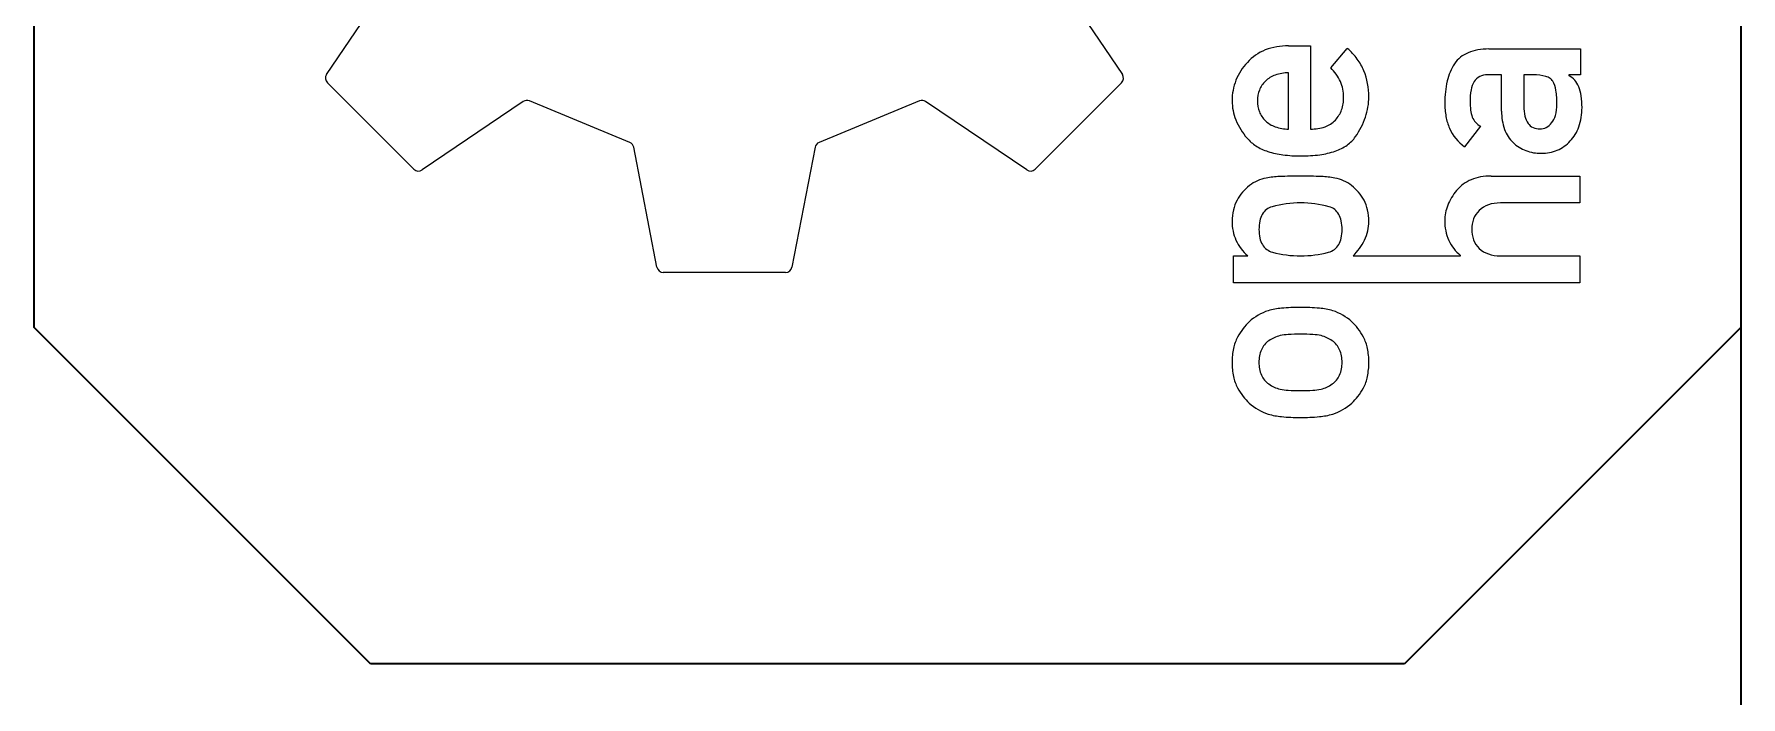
# Model space of a CAD drawing. Header units: inches. Extents: x 1 to 33.8, y 0.5 to 21.5.
# Drawn here: x 32.482 to 33.75, y 20.202 to 20.695 of the extents above; entities that cross this region are included whole.
import ezdxf

# ---------------------------------------------------------------- set-up
doc = ezdxf.new("R2010")
doc.units = ezdxf.units.IN
doc.header["$LTSCALE"] = 2
doc.header["$MEASUREMENT"] = 0
doc.layers.get('0').update_dxf_attribs({"lineweight": 25})
for name, color, linetype, lineweight in [('Sketch Geometry (ANSI)', 7, 'Continuous', 25), ('TITLE', 7, 'Continuous', 35), ('Title (ANSI)', 7, 'Continuous', 50)]:
    doc.layers.add(name, color=color, linetype=linetype, lineweight=lineweight)
doc.styles.add('Text Style133', font='tahoma.ttf', dxfattribs={"width": 0.8999999761581421})
doc.styles.add('Text Style260', font='tahomabd.ttf', dxfattribs={"width": 0.8999999761581421})
doc.styles.add('Text Style71', font='tahoma.ttf')

# ---------------------------------------------------------------- blocks, each defined once
blk = doc.blocks.new('Borders B-Size')
at = {"layer": 'TITLE'}
blk.add_line((16.875, 10.625), (16.875, 0.3750000000000016), dxfattribs=at)
blk = doc.blocks.new('Title Blocks 3DPW')
at = {"layer": 'Sketch Geometry (ANSI)', "color": 7, "linetype": 'Continuous', "lineweight": 25}
for p, q in [((16.10420368404397, 10.3688547418297), (16.12965024192826, 10.40646698475826)), ((16.37438349108808, 10.40646698475826), (16.39983004897236, 10.3688547418297)), ((16.46155295269582, 10.37949738974753), (16.46976986566425, 10.37949738974753)), ((16.46976986566425, 10.37949738974753), (16.46976986566425, 10.34858036782013)), ((16.47722938364787, 10.37130324563532), (16.48340368049087, 10.37853331230663)), ((16.53602179059635, 10.37835622833265), (16.57001444431089, 10.37835622833265)), ((16.57001444431089, 10.37835622833265), (16.57001444431089, 10.36869341954663)), ((16.46155295269582, 10.34858036782013), (16.46155295269582, 10.36953594170548)), ((16.54070409570511, 10.36869341954663), (16.53544801541973, 10.36869341954663)), ((16.54070409570511, 10.35524363583657), (16.54070409570511, 10.36869341954663)), ((16.55257048908522, 10.36869341954663), (16.5489211555694, 10.36869341954663)), ((16.5489211555694, 10.36869341954663), (16.5489211555694, 10.35705633058299)), ((16.57001444431089, 10.36869341954663), (16.56563052873522, 10.36869341954663)), ((16.56563052873522, 10.36869341954663), (16.56563052873522, 10.368486296403)), ((16.13663009084884, 10.33367717893435), (16.10449443482219, 10.365812834961)), ((16.39953929819415, 10.365812834961), (16.3674036421675, 10.33367717893436)), ((16.1772842406461, 10.35883298604042), (16.13967199771754, 10.33338642815614)), ((16.21689643841592, 10.34359206607173), (16.17954753147763, 10.35906248986538)), ((16.32448620153871, 10.35906248986538), (16.28713729460042, 10.34359206607173)), ((16.3643617352988, 10.33338642815614), (16.32674949237024, 10.35883298604042)), ((16.53290025385718, 10.34964249720764), (16.52688677858698, 10.34199950631168)), ((16.22693698139234, 10.29724008839776), (16.21833454299975, 10.34182939406602)), ((16.28569919001659, 10.34182939406602), (16.277096751624, 10.29724008839776)), ((16.53682516398113, 10.33110298682451), (16.5698308245027, 10.33110298682451)), ((16.5698308245027, 10.33110298682451), (16.5698308245027, 10.32111847613454)), ((16.5698308245027, 10.32111847613454), (16.54026796193671, 10.32111847613455)), ((16.44117115398709, 10.30144882848989), (16.4463812558725, 10.30144882848989)), ((16.44117115398709, 10.29146461159162), (16.44117115398709, 10.30144882848989)), ((16.48556119854748, 10.30144882848989), (16.52548671427352, 10.30144912228158)), ((16.52548671427352, 10.30144912228158), (16.52548671427352, 10.30163274208977)), ((16.54026796193671, 10.30144912228158), (16.5698308245027, 10.30144912228158)), ((16.5698308245027, 10.30144912228158), (16.5698308245027, 10.29146461159162)), ((16.27474020680249, 10.29529472727008), (16.22929352621385, 10.29529472727008)), ((16.5698308245027, 10.29146461159162), (16.44117115398709, 10.29146461159162))]:
    blk.add_line(p, q, dxfattribs=at)
for centre, radius, start, end in [((16.4611891023805, 10.35647496245685), 0.0230253022869721, 89.09456323749194, 111.0393209214075), ((16.46179364429024, 10.35874371186251), 0.02133053095706353, 136.7130624905529, 158.0121243632668), ((16.45967051249606, 10.3610752405194), 0.01818802611510171, 111.7770761373554, 137.4737211309041), ((16.46793222036637, 10.36026472611976), 0.02393965997359807, 36.80972902856668, 49.73911242073669), ((16.47152855672932, 10.36300559449524), 0.01941814945631695, 21.82453165106695, 36.69276251924977), ((16.53278072820635, 10.36607340693414), 0.01174082227000661, 112.4743217562875, 144.7615440182493), ((16.53474985005005, 10.36159162850455), 0.01663528855415941, 100.1137327506396, 112.8405232665097), ((16.53619421974122, 10.35362876207472), 0.02472806744061101, 90.39952747429919, 100.168472809711), ((16.10619149109704, 10.36750989123585), 0.002400000000000023, 145.9196886172066, 224.9999999999292), ((16.3978422419193, 10.36750989123585), 0.002400000000000635, 315, 34.08031138282113), ((16.46119073412679, 10.35922100751733), 0.0205939118089149, 158.6154292814405, 180.421210199972), ((16.45996341518577, 10.35917706831403), 0.0100324081059862, 109.5306700708974, 134.1129080089721), ((16.4619616762209, 10.35332720798002), 0.01621388614438621, 91.44447874323187, 109.2748662813663), ((16.46581120913965, 10.35941523420641), 0.01648331049376956, 24.35815674807858, 46.15488767115722), ((16.46555873956659, 10.36065898784263), 0.02583250983048963, 359.8348976328392, 21.73369810230414), ((16.54016177855917, 10.36192227838008), 0.02018315804469882, 147.2271039794755, 167.0183694609753), ((16.53489388561731, 10.36350200098405), 0.005145110839559448, 116.8815721087833, 147.8840211631632), ((16.53525442920392, 10.3624299317256), 0.00626647870076218, 88.22971741800072, 115.3896921934093), ((16.55298329805081, 10.3533611723359), 0.01533780348593123, 74.19415586573258, 91.542272203054), ((16.5553795563244, 10.36228925330708), 0.00609590798866325, 57.00851117545712, 73.00828569741513), ((16.5566463590738, 10.36425903192666), 0.003753974317460249, 34.72496983698389, 56.85526962376667), ((16.56186839705475, 10.36137779031327), 0.008042667070621396, 21.55088191847369, 62.11025325001592), ((16.46058251620613, 10.35919310929931), 0.01057541677775084, 158.3819892250976, 180.6690987607143), ((16.45975889898285, 10.35938772926061), 0.009738801447019755, 134.1117274216067, 157.6612494844561), ((16.46775442429212, 10.3604863536299), 0.01427236328225615, 359.6570672984338, 23.65835676279834), ((16.46824668824806, 10.3602292859393), 0.01378091264987204, 340.7927732768492, 0.7136477376886408), ((16.46777020437876, 10.36060141012692), 0.02362094378578712, 341.3785981458815, 359.9591022862388), ((16.55284696612989, 10.35901171390562), 0.03319796730138454, 167.0415079809503, 181.2351065145257), ((16.54923041254915, 10.35942392158115), 0.02021941183238116, 169.428533419863, 181.8308025030816), ((16.53816036034301, 10.36155713251089), 0.008946134665321029, 148.4560782895017, 169.851694882838), ((16.55159244023103, 10.36171017535835), 0.009392472850457516, 7.864343896642282, 29.93680606981346), ((16.53272458162538, 10.35861232187355), 0.02851090967654953, 358.3488534792332, 8.843199997735631), ((16.55545369705957, 10.35871876101408), 0.01498611617506122, 8.416882623747744, 21.99762041983192), ((16.54294601267924, 10.35677998981636), 0.02764300722683386, 359.5741017551721, 8.597380000008624), ((16.17862909123995, 10.35684517898736), 0.002400000000000018, 67.4999999999782, 124.0803113829049), ((16.32540464177638, 10.35684517898735), 0.002399999999999914, 55.9196886170951, 112.4999999999473), ((16.4594924407756, 10.35909420234686), 0.01889507796543472, 180.0745636979794, 202.0793356176734), ((16.46083053975494, 10.3589390169821), 0.01082350713039866, 179.3086564792554, 201.3668410151969), ((16.4597820644693, 10.3586581072595), 0.009745494555362324, 202.0747000646343, 225.7365357356182), ((16.47081391564101, 10.3594439444659), 0.01109870165045167, 317.2380659605085, 340.2612675662543), ((16.54541344766681, 10.3577121763975), 0.02576335459811687, 178.7012161090847, 189.9765752448047), ((16.55253182004975, 10.3586477936174), 0.02351085819241201, 179.682808515029, 187.3928033618435), ((16.54292688693114, 10.35737218603223), 0.01382166463493881, 187.272060612747, 198.2654646593586), ((16.56114844221594, 10.35511001943415), 0.02044478313892083, 179.6255421062713, 199.0471270331306), ((16.56599082480947, 10.35733432995284), 0.01707193286113781, 180.9330457632451, 193.5364840444225), ((16.5456852254691, 10.35750398597109), 0.01554107488489433, 345.5681831452174, 1.057502712634051), ((16.54736584948344, 10.35669475694173), 0.02322271803726016, 341.593233685211, 359.7033272925568), ((16.46525158720719, 10.36160937330828), 0.02517784759535541, 202.4568971380403, 220.6194969927248), ((16.4598443838574, 10.35872529645362), 0.009837107911182074, 225.7497339978825, 250.8011077238446), ((16.46175043912233, 10.36444212624743), 0.01586298777956625, 251.0897898683413, 269.2866771873299), ((16.47007464920474, 10.36431181213111), 0.01573439649671788, 268.8900811809874, 288.7494095035283), ((16.47200978571433, 10.35839047281699), 0.009505535955151634, 289.1764637355328, 317.0059933886643), ((16.46264279928388, 10.36246940355643), 0.02907670426576982, 324.9445172706377, 341.1166111735936), ((16.53906107131247, 10.35661205052993), 0.01931645026814365, 190.0270900681257, 203.6906635034924), ((16.53704556803726, 10.35582074108461), 0.01715306193493417, 203.975262095735, 233.6836240194964), ((16.53628220581422, 10.35583853963723), 0.007058933405904158, 203.3549111436105, 241.3732050653033), ((16.55362682051241, 10.35260379245059), 0.01251736310742207, 199.4391170379, 226.4103851461582), ((16.55701782396095, 10.3551226241764), 0.007830670234166382, 193.1705947905151, 214.398896292143), ((16.55441108107626, 10.35339493365602), 0.004703958484844753, 214.9728761993037, 244.8426374835422), ((16.55471897970679, 10.354363062638), 0.005712689073646591, 246.1753335091007, 272.3934178104927), ((16.55498936152872, 10.35372345075995), 0.005068193499204544, 269.6403307032659, 296.8172350465582), ((16.55428935089721, 10.35488111915275), 0.006417979548008895, 297.7318587512938, 320.9380176914073), ((16.55422383752395, 10.3552610027411), 0.006713031069944708, 318.772321825318, 345.944980505291), ((16.55645092327936, 10.35373068309476), 0.01366662487568473, 315.534006381522, 341.3572655259898), ((16.21597799817824, 10.3413747551937), 0.002400000000000002, 10.91968861736801, 67.50000000005268), ((16.28805573483809, 10.3413747551937), 0.002400000000000018, 112.4999999999473, 169.0803113827758), ((16.45715391680042, 10.35452003783033), 0.01441633866591656, 220.1850480793092, 237.8014063965293), ((16.45996425663656, 10.3590701726182), 0.01976425074979193, 237.9360262608386, 252.2050109934301), ((16.47315604505195, 10.35719264430419), 0.01776064192062123, 288.8960218954459, 304.9249412625651), ((16.47599970052955, 10.35303579033733), 0.01272451676930612, 305.1423803210116, 325.1720207914141), ((16.55479866137113, 10.3538503980292), 0.01422825019441192, 226.4537117583507, 249.0816759893538), ((16.55588938171501, 10.35347400716298), 0.01389954235585612, 293.3639552279918, 317.911234248792), ((16.46342582634469, 10.369771898249), 0.0310118720913269, 252.1581227733067, 262.720940783326), ((16.4659349835479, 10.38879502156389), 0.05019966163382807, 262.631154446844, 270.2902438219253), ((16.4664824588335, 10.38899404211709), 0.05039889083707485, 269.6666982471838, 277.6552588706944), ((16.46933559167268, 10.36824222734494), 0.02945202173733037, 277.5321012061601, 288.9663174299507), ((16.55526530473095, 10.35553897390704), 0.0159730144265026, 249.680709721156, 270.625426618233), ((16.55563555147217, 10.35461338267584), 0.01504774671016901, 269.2540981117501, 292.5307265268045), ((16.13832714712369, 10.3353742352092), 0.002400000000000086, 224.9999999999292, 304.0803113828122), ((16.36570658589265, 10.3353742352092), 0.002400000000000073, 235.9196886171878, 314.9999999999764), ((16.45618155800506, 10.31556242503107), 0.0150862150235628, 101.0499571183696, 127.2641951979643), ((16.4597658718165, 10.29464043347223), 0.0363106443320629, 92.37802525575216, 100.273357316386), ((16.46542839718601, 10.1921154247995), 0.1389894000531375, 89.74307977651547, 92.95665716956462), ((16.46666538193714, 10.19350417541306), 0.1376006208555205, 87.02868604990839, 90.25555883314671), ((16.47225871755582, 10.29434503203528), 0.03660715421580212, 79.7586821771291, 87.59000944215634), ((16.47599437376739, 10.31590064797691), 0.01473162051516439, 52.37744876559543, 79.15065555967641), ((16.53468057232074, 10.31706816066788), 0.01374081892727497, 112.5609524874388, 140.972175670028), ((16.53573883071013, 10.31450028315115), 0.0165182013955199, 100.0187714767549, 112.5334268539628), ((16.5367149716402, 10.30892321002664), 0.02218005052192434, 89.71534861765217, 99.99554223197475), ((16.45800019137485, 10.31362137519097), 0.01773425708850205, 128.1432469897752, 151.3746243085053), ((16.4746559679923, 10.31414750173431), 0.0169372411519265, 28.07074878033112, 52.4117397692144), ((16.53987780684794, 10.31244470303052), 0.02069207975583526, 140.0888352081371, 157.8730870161421), ((16.45912654466833, 10.31441086995179), 0.01852963297590644, 167.2154119067313, 180.4068351374108), ((16.45455904246001, 10.31542047310694), 0.01385197756626271, 151.0875972178199, 167.1072431504324), ((16.45924145437263, 10.31273211296284), 0.008524535679541805, 150.827729684417, 168.5755683604291), ((16.45697984913741, 10.313953551446), 0.005954530421167316, 104.9121824736392, 150.4824682666003), ((16.4657052773607, 10.28318342117771), 0.03793722368109132, 89.4768916543687, 105.6873355428621), ((16.46641316464967, 10.28354742962139), 0.0375733734206175, 74.23552322112549, 90.55130187046217), ((16.47508236725253, 10.31399231742388), 0.005918775213402274, 29.28252965481905, 74.93007785435975), ((16.47275527161621, 10.31273699712774), 0.00856261838330719, 11.33960681423678, 28.99274192601498), ((16.47721022555733, 10.3154510042138), 0.01407016520582574, 12.56205723780248, 28.28155344169721), ((16.47240653343522, 10.3144110770075), 0.01898506605994034, 359.6022996994115, 12.47225592395124), ((16.5350070600016, 10.31452651621406), 0.01539620625323186, 158.2224513323987, 179.8933681877644), ((16.53894232962066, 10.31164115547678), 0.009335519715026113, 134.3340662136649, 157.7661517784677), ((16.53876044684397, 10.31189176144123), 0.009029272179779963, 109.1911381095779, 134.6198524297908), ((16.54004940003365, 10.3078439708627), 0.01327630443752221, 89.05672242029551, 108.7023012410927), ((16.45747333904132, 10.31409858797829), 0.0168769277506023, 179.3864881876639, 203.897767035548), ((16.46509503035571, 10.31109747131142), 0.01451423163712851, 179.3995607544041, 191.9588512402159), ((16.4656699790637, 10.31140214607882), 0.01508915474673308, 168.4605758327814, 180.5793546844997), ((16.46687513536812, 10.3110971520808), 0.01457837413362941, 348.0958203655719, 0.5990520189931204), ((16.4662604765432, 10.31140273554013), 0.01519300819077224, 359.4223826050599, 11.45720427642585), ((16.47626335635844, 10.31403318061106), 0.01512978774731844, 333.6306891969078, 0.9320808061965647), ((16.53721236659123, 10.31423928440652), 0.01760432047137708, 178.9718509079282, 203.5952474012124), ((16.54010292766233, 10.31121037195908), 0.01050864337363539, 179.287281521657, 201.1314823724281), ((16.53972084369356, 10.31145748120829), 0.0101264153119397, 158.4709509817706, 180.6585699418176), ((16.45792613654797, 10.31458960823349), 0.01749183701275087, 204.7674452515184, 228.6989576212117), ((16.45900095692394, 10.30979280836567), 0.00828209297760257, 191.864768489859, 210.1358082567959), ((16.4570743907278, 10.30875238222623), 0.006093951462175013, 210.7698524125689, 256.07841909488), ((16.47497897711357, 10.30872550897528), 0.006068821767678693, 284.0186330930495, 329.3840415924995), ((16.473010765134, 10.3097894458286), 0.008304961461148841, 329.9825319245202, 348.1920759993197), ((16.46819129256865, 10.31853761105529), 0.02436678319517117, 315.4674242826909, 332.5713441711214), ((16.53464218931733, 10.31341584723436), 0.01492193989152379, 204.6480685898248, 232.1527861181994), ((16.53889730704539, 10.31086544902168), 0.009260434403516267, 201.8300840650796, 225.6014548955407), ((16.53876044684396, 10.3106758369749), 0.009029272179779854, 225.3801475702405, 250.8088618904586), ((16.22929352621385, 10.29769472727008), 0.002400000000000073, 190.9196886171914, 270), ((16.27474020680249, 10.29769472727008), 0.002400000000000116, 270, 349.0803113828086), ((16.4659284729053, 10.34048817710235), 0.03903954289852175, 254.671445976535, 270.1807616351458), ((16.46617445960986, 10.34014979453751), 0.03870116094082732, 269.8181663876214, 285.3958282100465), ((16.54004940003363, 10.31472362755343), 0.0132763044375223, 251.2976987589722, 270.9432775797648), ((16.45980976808773, 10.26294900233208), 0.01900500228742298, 107.6861416774584, 132.5613525723672), ((16.46117877650164, 10.25670696187142), 0.02537482876007587, 94.99849240697478, 106.349193927597), ((16.46548028321058, 10.21402780338738), 0.06826881702609373, 89.61676328727933, 95.47397043785357), ((16.46641074545982, 10.21186912969769), 0.07042755755368815, 84.61006034304737, 90.38548607545215), ((16.47085830744828, 10.25662655564718), 0.02545123555818123, 73.7075958246403, 85.11360379573534), ((16.47222461375302, 10.26294900233208), 0.01900500228742301, 47.43864742762996, 72.31385832254165), ((16.46827007770737, 10.25694469395506), 0.02933879113862197, 143.2752318374546, 150.8321557213074), ((16.45939690167345, 10.26359730317677), 0.01824873466265798, 132.9833308320439, 143.3577210027536), ((16.46166554424924, 10.25909226269897), 0.01311849261562525, 104.2723885749246, 124.5215833486922), ((16.46243910111208, 10.25378368612086), 0.01846239083613358, 93.10807065266897, 102.5371696519627), ((16.46569694518894, 10.20692622658741), 0.06543144266088988, 89.68940772821004, 93.73196142247218), ((16.46640384833309, 10.2073780915759), 0.06497957085451252, 86.25517235483426, 90.31056321771494), ((16.46964233999824, 10.25380510398051), 0.01844124939970695, 77.45166358315689, 86.87435708796588), ((16.47055946912905, 10.25958657438747), 0.01260378972339739, 54.91893766586809, 75.81091408889803), ((16.47337481021447, 10.2641277814951), 0.01735887096685366, 36.64477833149974, 47.60328270735132), ((16.46545612222585, 10.25819513286605), 0.0272533751132514, 28.60581765827301, 36.71580038209348), ((16.46500558005156, 10.26209477337116), 0.02440925967341837, 168.2140703240087, 180.5335725061367), ((16.45570405775745, 10.26404650453574), 0.01490518769365016, 151.1280449050508, 168.2551834339296), ((16.4618937174954, 10.26212588579635), 0.01131507320471644, 156.7957333441038, 181.3086808633894), ((16.45895645691897, 10.26321329192355), 0.00818849206991603, 125.245133321533, 155.6910340727612), ((16.47307789554261, 10.26321339988591), 0.008188420852529132, 24.3083620982349, 54.75426284946985), ((16.47014059824223, 10.262125919606), 0.0113150666340628, 358.6911471309305, 23.20409465021628), ((16.47607085090996, 10.2640730311936), 0.01512031658468535, 11.47279876284556, 28.30919376923947), ((16.46644454614599, 10.26209544955832), 0.02494763776156004, 359.4763894590755, 11.52647158557496), ((16.46548982331817, 10.26162721968149), 0.02489360380597914, 179.4470408825907, 191.6714552275602), ((16.46198476762641, 10.26159400711463), 0.0114064502776607, 178.6262709032544, 203.1140326843258), ((16.47004954811121, 10.26159397326914), 0.01140644374643525, 336.8861381608132, 1.37389994185388), ((16.46594920423334, 10.26162655616091), 0.02544307844847112, 348.5855570965185, 0.5425111869283404), ((16.45553299492076, 10.2595521423451), 0.01472286955431365, 191.601749214127, 208.963755124135), ((16.46788094399741, 10.26659228810747), 0.02893620859266259, 209.3202429807714, 216.9442647043977), ((16.45873905381254, 10.26037567313998), 0.007944498058832693, 204.22195605567, 235.4285215185177), ((16.4611207976999, 10.26330449064325), 0.01171144827919116, 233.9642832013922, 256.7242991599372), ((16.47109184093971, 10.26288615938023), 0.01126875913845569, 282.9954155578058, 306.5540989854726), ((16.47329529864905, 10.26037556793889), 0.007944428105444434, 304.5720834734871, 335.7786489363853), ((16.4658104006415, 10.26535820491251), 0.02688847898807658, 323.0645870038797, 331.2435646333917), ((16.4762447631565, 10.25952603370006), 0.0149354647768935, 331.6005919441279, 348.6678061490684), ((16.45914695219953, 10.25999127739202), 0.01798838457773201, 216.8608016369281, 227.3312956003163), ((16.4598971139818, 10.26086276593393), 0.01913764510154062, 227.4482839532207, 252.1659513896116), ((16.46242644397266, 10.27142361286994), 0.01992227082575036, 258.4320021336823, 267.0738459154246), ((16.46559227020616, 10.32032158005669), 0.0689213077654468, 266.5205804780642, 270.2865096827153), ((16.46629622735471, 10.32402137022746), 0.07262112515188125, 269.7165106186243, 273.3899648007138), ((16.46958483805919, 10.27194234331628), 0.02043977702827808, 272.8199527158401, 281.402778401941), ((16.47213726785895, 10.26086276593393), 0.01913764510153981, 287.8340486103896, 312.5517160467821), ((16.47360472184135, 10.25947175595952), 0.01712113517489441, 312.0820395217924, 323.1361949392291), ((16.46118179029009, 10.26677697344096), 0.02516798462746204, 253.5054655239794, 264.9534337832686), ((16.46548089656757, 10.30903956108815), 0.06764727305971065, 264.4750570098784, 270.386238437583), ((16.46641012624565, 10.31117842520772), 0.06978620457077368, 269.6114795533231, 275.4401339395601), ((16.47085535191962, 10.26685646118697), 0.02524343005907509, 274.9334535122288, 286.4373026701753)]:
    blk.add_arc(centre, radius, start, end, dxfattribs=at)
at = {"layer": 'TITLE'}
for p, q in [((15.99556226283551, 10.27487578178808), (15.99556226283551, 10.66150921861386)), ((16.12056226283551, 10.14987578178808), (15.99556226283551, 10.27487578178808)), ((16.62960035672961, 10.27487578178808), (16.50460035672961, 10.14987578178808)), ((16.50460035672961, 10.14987578178808), (16.12056226283551, 10.14987578178808))]:
    blk.add_line(p, q, dxfattribs=at)
at = {"layer": 'TITLE', "color": 7, "style": 'Text Style133', "width": 0.9}
blk.add_attdef('PART_NUMBER_001', (16.56688816874242, 3.073301468613359), '', height=0.1000000031914298, rotation=90, dxfattribs=at)
at = {"layer": 'TITLE', "color": 7, "style": 'Text Style71'}
blk.add_attdef('DESCRIPTION_001', (16.59464474833815, 0.3977102767883904), '', height=0.1399999997747226, rotation=89.99999999998299, dxfattribs=at)
at = {"layer": 'Title (ANSI)', "color": 7, "style": 'Text Style260', "width": 0.9}
blk.add_attdef('CUSTOMER_001', (16.23920807644805, 0.3972007583186815), '', height=0.1700000030787911, rotation=90, dxfattribs=at)

msp = doc.modelspace()

# ---------------------------------------------------------------- block references
at = {"xscale": 2, "yscale": 2, "zscale": 2}
for name, p in [('Borders B-Size', (0, 0)), ('Title Blocks 3DPW', (0.4907992865407513, -0.07301843722772211))]:
    msp.add_blockref(name, p, dxfattribs=at)

doc.saveas('drawing.dxf')
